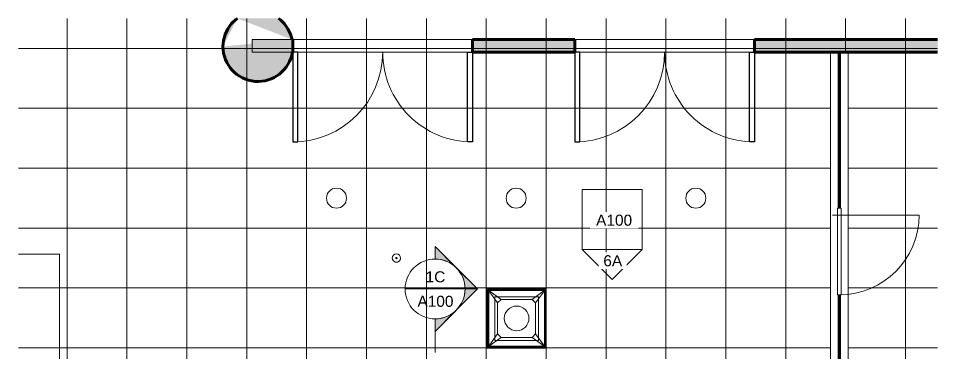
# Model space of a CAD drawing. Header units: inches. Extents: x 1756 to 10721, y -35 to 3002.
# Drawn here: x 5629 to 5997.4, y 1550.3 to 1684.2 of the extents above; entities that cross this region are included whole.
import ezdxf

# ---------------------------------------------------------------- set-up
doc = ezdxf.new("R2010")
doc.units = ezdxf.units.IN
doc.header["$MEASUREMENT"] = 0
for name, color, linetype, lineweight in [('A-CLNG', 13, 'Continuous', 18), ('A-CLNG-PATT', 13, 'Continuous', 18), ('A-DOOR', 31, 'Continuous', 18), ('A-GLAZ-CURT', 52, 'Continuous', 18), ('A-GLAZ-CWMG', 51, 'Continuous', 18), ('A-WALL', 113, 'Continuous', 18), ('A-WALL-PATT', 111, 'Continuous', 18), ('E-LITE-EQPM', 33, 'Continuous', 18), ('F-SPRN', 3, 'Continuous', 18), ('G-ANNO-SYMB', 111, 'Continuous', 9), ('I-WALL', 2, 'Continuous', 18), ('M-HVAC-CDFF', 50, 'Continuous', 18), ('Q-CASE', 31, 'Continuous', 9)]:
    doc.layers.add(name, color=color, linetype=linetype, lineweight=lineweight)
doc.styles.add('Arial', font='arial.ttf', dxfattribs={"height": 4.425898})

# ---------------------------------------------------------------- blocks, each defined once
blk = doc.blocks.new('Frameless Glass Panel - one-407094-Demo and New Overlap')
at = {"layer": 'A-GLAZ-CURT', "lineweight": 9}
blk.add_hatch(color=253, dxfattribs=at).paths.add_polyline_path([(-26.25, 0.25), (-26.25, -0.25), (26.25, -0.25), (26.25, 0.25)], flags=0)
at = {"layer": 'A-GLAZ-CURT'}
for p, q in [((-26.25, 0.25), (26.25, 0.25)), ((-26.25, -0.25), (-26.25, 0.25)), ((26.25, 0.25), (26.25, -0.25)), ((26.25, -0.25), (-26.25, -0.25))]:
    blk.add_line(p, q, dxfattribs=at)
at = {"layer": 'A-GLAZ-CURT', "color": 8}
for p, q in [((-26.25, 0.25), (-26.25, 0.25)), ((26.25, 0.25), (26.25, 0.25)), ((-26.25, -0.25), (-26.25, -0.25)), ((26.25, -0.25), (26.25, -0.25))]:
    blk.add_line(p, q, dxfattribs=at)
blk = doc.blocks.new('Door - Frameless Glass Panel - one-409535-Demo and New Overlap')
at = {"layer": 'A-DOOR', "color": 8}
for p, q in [((-14.625, -2.748), (-14.625, 32)), ((-17.375, -0.75), (-17.375, 0.75)), ((-17.375, 0.75), (-17.375, 0.75)), ((-17.375, 0.75), (-17.375, -0.75)), ((17.375, 0.75), (-17.375, 0.75)), ((17.375, 0.75), (-17.375, 0.75)), ((-17.375, -0.75), (-17.375, 0.75)), ((-17.375, 0.75), (-17.375, 0.75)), ((-17.375, 0.75), (-17.375, -0.75)), ((17.375, 0.75), (-17.375, 0.75)), ((17.375, 0.75), (-17.375, 0.75)), ((17.375, -0.75), (17.375, 0.75)), ((17.375, 0.75), (17.375, 0.75)), ((17.375, 0.75), (17.375, -0.75)), ((17.375, -0.75), (17.375, 0.75)), ((17.375, 0.75), (17.375, 0.75)), ((17.375, 0.75), (17.375, -0.75)), ((-17.375, -0.75), (-17.375, -0.75)), ((-17.375, -0.75), (17.375, -0.75)), ((17.375, -0.75), (-17.375, -0.75)), ((-17.375, -0.75), (-17.375, -0.75)), ((-17.375, -0.75), (17.375, -0.75)), ((17.375, -0.75), (-17.375, -0.75)), ((17.375, -0.75), (17.375, -0.75)), ((17.375, -0.75), (17.375, -0.75))]:
    blk.add_line(p, q, dxfattribs=at)
blk.add_arc((-14.625, 0), 32, 360, 90, dxfattribs=at)
blk = doc.blocks.new('Frameless Glass Panel - one-407096-Demo and New Overlap')
at = {"layer": 'A-GLAZ-CURT', "lineweight": 9}
blk.add_hatch(color=253, dxfattribs=at).paths.add_polyline_path([(-30.875, 0.25), (-30.875, -0.25), (30.875, -0.25), (30.875, 0.25)], flags=0)
at = {"layer": 'A-GLAZ-CURT'}
for p, q in [((-30.875, 0.25), (30.875, 0.25)), ((-30.875, -0.25), (-30.875, 0.25)), ((30.875, 0.25), (30.875, -0.25)), ((30.875, -0.25), (-30.875, -0.25))]:
    blk.add_line(p, q, dxfattribs=at)
at = {"layer": 'A-GLAZ-CURT', "color": 8}
for p, q in [((-30.875, 0.25), (-30.875, 0.25)), ((30.875, 0.25), (30.875, 0.25)), ((-30.875, -0.25), (-30.875, -0.25)), ((30.875, -0.25), (30.875, -0.25))]:
    blk.add_line(p, q, dxfattribs=at)
blk = doc.blocks.new('Downlight - Recessed Can - Fluorescent - 277V-321802-Demo and New Overlap')
at = {"layer": 'E-LITE-EQPM', "color": 8}
for start, end in [(360, 180), (180, 360)]:
    blk.add_arc((0, 0), 4, start, end, dxfattribs=at)
blk = doc.blocks.new('Sprinkler - Dry - Horizontal Sidewall - Fully Recessed - Hosted - 1_2_ Dry Horizontal Sidewall-366905-Demo and New Overlap')
at = {"layer": 'F-SPRN', "color": 8}
for radius, start, end in [(1.66, 360, 180), (1.66, 0, 180), (1.66, 180, 360), (0.25, 0, 180), (0.25, 0, 180), (0.25, 180, 360), (0.25, 180, 360), (1.66, 180, 360)]:
    blk.add_arc((0, 0), radius, start, end, dxfattribs=at)
blk = doc.blocks.new('Ceiling_Diffusers-SPDLT-Price_Industries - 24x24 T-Bar Duct Size 10-V8-Demo and New Overlap')
at = {"layer": 'M-HVAC-CDFF', "color": 8}
for p, q in [((4.11, 76.62), (4.11, 100.37)), ((4.11, 100.37), (4.11, 100.37)), ((4.11, 100.37), (27.86, 100.37)), ((4.11, 100.37), (4.11, 76.62)), ((27.86, 100.37), (4.11, 100.37)), ((4.11, 100.37), (4.11, 76.62)), ((4.11, 100.37), (27.86, 100.37)), ((4.11, 100.37), (4.11, 100.37)), ((4.11, 100.37), (27.86, 100.37)), ((4.11, 76.62), (4.11, 100.37)), ((4.11, 100.37), (4.11, 76.62)), ((4.11, 100.37), (27.86, 100.37)), ((4.11, 100.37), (4.11, 100.37)), ((4.11, 100.37), (27.86, 100.37)), ((4.11, 76.62), (4.11, 100.37)), ((4.16, 100.32), (4.16, 76.67)), ((27.81, 100.32), (4.16, 100.32)), ((4.16, 100.32), (4.16, 100.32)), ((4.16, 100.32), (27.81, 100.32)), ((4.16, 76.67), (4.16, 100.32)), ((4.52, 77.03), (4.52, 99.96)), ((4.52, 99.96), (4.52, 99.96)), ((27.46, 99.96), (4.52, 99.96)), ((4.52, 99.96), (4.52, 77.03)), ((27.46, 99.96), (4.52, 99.96)), ((4.52, 99.96), (4.52, 77.03)), ((4.52, 99.96), (27.46, 99.96)), ((4.52, 99.96), (4.52, 99.96)), ((4.52, 99.96), (27.46, 99.96)), ((4.52, 77.03), (4.52, 99.96)), ((4.57, 99.91), (4.57, 77.08)), ((4.57, 99.91), (27.41, 99.91)), ((4.57, 99.91), (4.57, 99.91)), ((4.57, 99.91), (27.41, 99.91)), ((4.57, 77.08), (4.57, 99.91)), ((4.8, 99.58), (4.9, 99.68)), ((4.8, 77.41), (4.8, 99.58)), ((8.36, 94.71), (4.8, 99.58)), ((4.86, 99.62), (4.86, 77.37)), ((27.11, 99.62), (4.86, 99.62)), ((4.86, 99.62), (4.86, 99.62)), ((4.86, 99.62), (27.11, 99.62)), ((4.86, 77.37), (4.86, 99.62)), ((4.9, 99.68), (27.07, 99.68)), ((4.9, 99.68), (9.78, 96.12)), ((22.2, 96.12), (27.07, 99.68)), ((27.17, 99.58), (23.61, 94.71)), ((27.07, 99.68), (27.17, 99.58)), ((27.11, 77.37), (27.11, 99.62)), ((27.11, 99.62), (27.11, 99.62)), ((27.11, 99.62), (27.11, 77.37)), ((27.17, 99.58), (27.17, 77.41)), ((27.41, 77.08), (27.41, 99.91)), ((27.41, 99.91), (27.41, 99.91)), ((27.41, 99.91), (27.41, 77.08)), ((27.46, 99.96), (27.46, 77.03)), ((27.46, 99.96), (27.46, 99.96)), ((27.46, 77.03), (27.46, 99.96)), ((27.46, 77.03), (27.46, 99.96)), ((27.46, 99.96), (27.46, 99.96)), ((27.46, 99.96), (27.46, 77.03)), ((27.81, 76.67), (27.81, 100.32)), ((27.81, 100.32), (27.81, 100.32)), ((27.81, 100.32), (27.81, 76.67)), ((27.86, 100.37), (27.86, 76.62)), ((27.86, 100.37), (27.86, 100.37)), ((27.86, 76.62), (27.86, 100.37)), ((27.86, 76.62), (27.86, 100.37)), ((27.86, 100.37), (27.86, 100.37)), ((27.86, 100.37), (27.86, 76.62)), ((27.86, 76.62), (27.86, 100.37)), ((27.86, 100.37), (27.86, 100.37)), ((27.86, 100.37), (27.86, 76.62)), ((24.74, 97.12), (7.24, 97.12)), ((7.24, 97.12), (7.24, 79.62)), ((7.24, 79.62), (7.24, 97.12)), ((7.24, 97.12), (24.74, 97.12)), ((7.24, 97.12), (7.24, 97.12)), ((9.78, 96.12), (8.36, 94.71)), ((22.2, 96.12), (9.78, 96.12)), ((23.61, 94.71), (22.2, 96.12)), ((24.74, 79.62), (24.74, 97.12)), ((24.74, 97.12), (24.74, 79.62)), ((24.74, 97.12), (24.74, 97.12)), ((8.36, 94.71), (8.36, 82.28)), ((23.61, 82.28), (23.61, 94.71)), ((4.8, 77.41), (8.36, 82.28)), ((8.36, 82.28), (9.78, 80.87)), ((22.2, 80.87), (23.61, 82.28)), ((23.61, 82.28), (27.17, 77.41)), ((4.9, 77.31), (4.8, 77.41)), ((4.86, 77.37), (4.86, 77.37)), ((4.86, 77.37), (27.11, 77.37)), ((27.11, 77.37), (4.86, 77.37)), ((9.78, 80.87), (4.9, 77.31)), ((7.24, 79.62), (24.74, 79.62)), ((24.74, 79.62), (7.24, 79.62)), ((7.24, 79.62), (7.24, 79.62)), ((9.78, 80.87), (22.2, 80.87)), ((27.07, 77.31), (22.2, 80.87)), ((24.74, 79.62), (24.74, 79.62)), ((27.17, 77.41), (27.07, 77.31)), ((27.11, 77.37), (27.11, 77.37)), ((27.86, 76.62), (4.11, 76.62)), ((4.11, 76.62), (4.11, 76.62)), ((4.11, 76.62), (27.86, 76.62)), ((4.11, 76.62), (4.11, 76.62)), ((4.11, 76.62), (27.86, 76.62)), ((27.86, 76.62), (4.11, 76.62)), ((4.11, 76.62), (4.11, 76.62)), ((4.11, 76.62), (27.86, 76.62)), ((27.86, 76.62), (4.11, 76.62)), ((4.16, 76.67), (4.16, 76.67)), ((4.16, 76.67), (27.81, 76.67)), ((27.81, 76.67), (4.16, 76.67)), ((27.46, 77.03), (4.52, 77.03)), ((4.52, 77.03), (4.52, 77.03)), ((4.52, 77.03), (27.46, 77.03)), ((4.52, 77.03), (4.52, 77.03)), ((4.52, 77.03), (27.46, 77.03)), ((27.46, 77.03), (4.52, 77.03)), ((4.57, 77.08), (4.57, 77.08)), ((4.57, 77.08), (27.41, 77.08)), ((27.41, 77.08), (4.57, 77.08)), ((27.07, 77.31), (4.9, 77.31)), ((27.41, 77.08), (27.41, 77.08)), ((27.46, 77.03), (27.46, 77.03)), ((27.46, 77.03), (27.46, 77.03)), ((27.81, 76.67), (27.81, 76.67)), ((27.86, 76.62), (27.86, 76.62)), ((27.86, 76.62), (27.86, 76.62)), ((27.86, 76.62), (27.86, 76.62))]:
    blk.add_line(p, q, dxfattribs=at)
for start, end in [(360, 180), (0, 180), (180, 360), (180, 0)]:
    blk.add_arc((15.99, 88.49), 4.94, start, end, dxfattribs=at)
blk = doc.blocks.new('Walls 1 - Walls 1-381744-Demo and New Overlap')
at = {"layer": 'A-WALL'}
h = blk.add_hatch(color=8, dxfattribs=at)
edge = h.paths.add_edge_path(flags=0)
edge.add_line((1970.23, 1684.23), (1971.03, 1683.66))
edge.add_line((1971.03, 1683.66), (1972.69, 1682))
edge.add_line((1972.69, 1682), (1974.05, 1680.09))
edge.add_line((1974.05, 1680.09), (1975.07, 1677.97))
edge.add_line((1975.07, 1677.97), (1975.73, 1675.72))
edge.add_line((1953.78, 1684.23), (1970.23, 1684.23))
edge = h.paths.add_edge_path(flags=0)
edge.add_line((1975.82, 1670.72), (1959.75, 1670.72))
edge.add_line((1959.75, 1670.72), (1959.75, 1675.72))
edge.add_line((1959.75, 1675.72), (1975.73, 1675.72))
edge.add_line((1948, 1672.97), (1948.22, 1675.42))
edge.add_line((1948.22, 1675.42), (1948.86, 1677.8))
edge.add_line((1948.86, 1677.8), (1949.91, 1680.03))
edge.add_line((1949.91, 1680.03), (1951.34, 1682.04))
edge.add_line((1951.34, 1682.04), (1953.09, 1683.76))
edge.add_line((1953.09, 1683.76), (1953.78, 1684.23))
edge.add_arc((1962, 1672.97), 14, 180, 350.763)
at = {"layer": 'A-WALL', "color": 8}
for p, q in [((1975.73, 1675.72), (1975.73, 1675.72)), ((1975.82, 1670.72), (1975.82, 1670.72))]:
    blk.add_line(p, q, dxfattribs=at)
at = {"layer": 'A-WALL', "lineweight": 60, "flags": 128}
for points in [[(1948, 1672.97), (1948.22, 1675.42), (1948.86, 1677.8), (1949.91, 1680.03), (1951.34, 1682.04), (1953.09, 1683.76), (1953.78, 1684.23)], [(1970.23, 1684.23), (1971.03, 1683.66), (1972.69, 1682), (1974.05, 1680.09), (1975.07, 1677.97), (1975.73, 1675.72)]]:
    blk.add_lwpolyline(points, dxfattribs=at)
at = {"layer": 'A-WALL', "lineweight": 60}
blk.add_arc((1962, 1672.97), 14, 180, 350.763, dxfattribs=at)
blk = doc.blocks.new('Door-Double-Flush_Panel - 72_ x 100_-383158-Demo and New Overlap')
at = {"layer": 'A-DOOR', "lineweight": 30}
for p, q in [((-36, 2.5), (-36, 38.5)), ((-36, 38.5), (-34, 38.5)), ((-34, 38.5), (-34, 2.5)), ((36, 38.5), (34, 38.5)), ((34, 38.5), (34, 2.5)), ((36, 2.5), (36, 38.5)), ((-34, 2.5), (-36, 2.5)), ((34, 2.5), (36, 2.5))]:
    blk.add_line(p, q, dxfattribs=at)
at = {"layer": 'A-DOOR', "color": 8}
for centre, start, end in [((-36, 2.5), 360, 90), ((36, 2.5), 90, 180)]:
    blk.add_arc(centre, 36, start, end, dxfattribs=at)
blk = doc.blocks.new('Casework 2 - Casework 1-395493-Demo and New Overlap')
at = {"layer": 'Q-CASE', "color": 8, "lineweight": 18}
for p, q in [((1882.5, 1589.72), (1866, 1589.72)), ((1866, 1589.72), (1882.5, 1589.72)), ((1882.5, 1401.22), (1882.5, 1589.72)), ((1882.5, 1589.72), (1882.5, 1401.22)), ((1882.5, 1589.72), (1882.5, 1589.72)), ((1866, 1401.22), (1882.5, 1401.22)), ((1882.5, 1401.22), (1866, 1401.22)), ((1882.5, 1401.22), (1882.5, 1401.22))]:
    blk.add_line(p, q, dxfattribs=at)
blk = doc.blocks.new('Rectangular Mullion - Header Channel-407112-Demo and New Overlap')
at = {"layer": 'A-GLAZ-CWMG', "color": 8}
for p, q in [((2194.62, 1670.72), (2194.5, 1670.72)), ((2194.5, 1670.72), (2194.5, 1670.72)), ((2194.5, 1670.72), (2195.5, 1670.72)), ((2194.5, 1608.47), (2194.5, 1670.72)), ((2194.5, 1608.47), (2194.5, 1670.72)), ((2195.38, 1670.72), (2194.62, 1670.72)), ((2194.62, 1670.72), (2194.62, 1670.72)), ((2194.62, 1608.47), (2194.62, 1670.72)), ((2194.62, 1608.47), (2194.62, 1670.72)), ((2195.5, 1670.72), (2195.38, 1670.72)), ((2195.38, 1670.72), (2195.38, 1670.72)), ((2195.38, 1608.47), (2195.38, 1670.72)), ((2195.38, 1608.47), (2195.38, 1670.72)), ((2195.5, 1670.72), (2195.5, 1670.72)), ((2195.5, 1670.72), (2195.5, 1608.47)), ((2195.5, 1608.47), (2195.5, 1670.72)), ((2195.5, 1608.47), (2194.5, 1608.47)), ((2194.5, 1608.47), (2194.5, 1608.47)), ((2194.5, 1608.47), (2194.62, 1608.47)), ((2194.62, 1608.47), (2194.62, 1608.47)), ((2194.62, 1608.47), (2195.38, 1608.47)), ((2195.38, 1608.47), (2195.38, 1608.47)), ((2195.38, 1608.47), (2195.5, 1608.47)), ((2195.5, 1608.47), (2195.5, 1608.47))]:
    blk.add_line(p, q, dxfattribs=at)
blk = doc.blocks.new('Rectangular Mullion - Header Channel-407113-Demo and New Overlap')
at = {"layer": 'A-GLAZ-CWMG', "color": 8}
for p, q in [((2194.62, 1573.22), (2194.5, 1573.22)), ((2194.5, 1573.22), (2194.5, 1573.22)), ((2194.5, 1573.22), (2195.5, 1573.22)), ((2194.5, 1520.22), (2194.5, 1573.22)), ((2194.5, 1520.22), (2194.5, 1573.22)), ((2195.38, 1573.22), (2194.62, 1573.22)), ((2194.62, 1573.22), (2194.62, 1573.22)), ((2194.62, 1520.22), (2194.62, 1573.22)), ((2194.62, 1520.22), (2194.62, 1573.22)), ((2195.5, 1573.22), (2195.38, 1573.22)), ((2195.38, 1573.22), (2195.38, 1573.22)), ((2195.38, 1520.22), (2195.38, 1573.22)), ((2195.38, 1520.22), (2195.38, 1573.22)), ((2195.5, 1573.22), (2195.5, 1573.22)), ((2195.5, 1573.22), (2195.5, 1520.22)), ((2195.5, 1520.22), (2195.5, 1573.22))]:
    blk.add_line(p, q, dxfattribs=at)
blk = doc.blocks.new('Elevation - Detail Number-151647-Demo and New Overlap')
at = {"layer": 'G-ANNO-SYMB'}
for p, q in [((-0.25, -0.25), (-0.25, 0.25)), ((-0.25, 0.25), (0.25, 0.25)), ((0.25, 0.25), (0.25, -0.25)), ((0.25, -0.25), (-0.25, -0.25))]:
    blk.add_line(p, q, dxfattribs=at)
blk = doc.blocks.new('Elevation - Detail Number-151370-Demo and New Overlap')
at = {"layer": 'G-ANNO-SYMB'}
for p, q in [((0, 0.25), (-0.25, 0)), ((0.25, 0), (0, 0.25)), ((-0.25, 0), (0.25, 0))]:
    blk.add_line(p, q, dxfattribs=at)
blk = doc.blocks.new('Section - Section Head - Filled-22785-Demo and New Overlap')
at = {"layer": 'G-ANNO-SYMB'}
h = blk.add_hatch(color=256, dxfattribs=at)
edge = h.paths.add_edge_path(flags=0)
edge.add_line((-0.4268, 0.1768), (-0.25, 0.3536))
edge.add_line((-0.25, 0.3536), (-0.25, 0.25))
edge.add_arc((-0.25, 0), 0.25, 90, 135)
h = blk.add_hatch(color=256, dxfattribs=at)
edge = h.paths.add_edge_path(flags=0)
edge.add_arc((-0.25, 0), 0.25, 45, 90)
edge.add_line((-0.25, 0.25), (-0.25, 0.3536))
edge.add_line((-0.25, 0.3536), (-0.0732, 0.1768))
h = blk.add_hatch(color=256, dxfattribs=at)
edge = h.paths.add_edge_path(flags=0)
edge.add_arc((-0.25, 0), 0.2503, 137.9216, 180)
edge.add_line((-0.5003, 0), (-0.6036, 0))
edge.add_line((-0.6036, 0), (-0.4358, 0.1678))
h = blk.add_hatch(color=256, dxfattribs=at)
edge = h.paths.add_edge_path(flags=0)
edge.add_line((-0.0642, 0.1678), (0.1036, 0))
edge.add_line((0.1036, 0), (0.0003, 0))
edge.add_arc((-0.25, 0), 0.2503, 0, 42.0784)
for p, q in [((-0.25, 0.3536), (-0.6036, 0)), ((-0.25, 0.3536), (-0.4268, 0.1768)), ((-0.25, 0.3536), (0.1036, 0)), ((-0.25, 0.25), (-0.25, 0.3536)), ((-0.0732, 0.1768), (-0.25, 0.3536)), ((-0.25, 0.3536), (-0.25, 0.25)), ((-0.4358, 0.1678), (-0.6036, 0)), ((0.1036, 0), (-0.0642, 0.1678)), ((-0.6036, 0), (-0.5003, 0)), ((0.0003, 0), (0.1036, 0)), ((-0.5, 0), (-0.6036, 0)), ((0, 0), (0.1036, 0))]:
    blk.add_line(p, q, dxfattribs=at)
for radius, start, end in [(0.25, 360, 180), (0.25, 90, 135), (0.25, 45, 90), (0.2503, 137.9216, 180), (0.2503, 0, 42.0784), (0.25, 180, 360)]:
    blk.add_arc((-0.25, 0), radius, start, end, dxfattribs=at)

msp = doc.modelspace()

# ---------------------------------------------------------------- hatches: boundary and pattern name
at = {"layer": 'A-CLNG-PATT'}
h = msp.add_hatch(dxfattribs=at)
h.set_pattern_fill('FP_7', style=0, pattern_type=2)
h.set_pattern_definition([(0, (5744.52, 1504.218), (0, -24), []), (270, (5744.52, 1504.218), (-24, -1e-15), [])])
edge = h.paths.add_edge_path(flags=0)
edge.add_arc((5756.52, 1468.22), 4, 0, 180)
edge.add_arc((5756.52, 1468.22), 4, 180, 360)
edge = h.paths.add_edge_path(flags=0)
edge.add_arc((5828.52, 1468.22), 4, 0, 180)
edge.add_arc((5828.52, 1468.22), 4, 180, 360)
edge = h.paths.add_edge_path(flags=0)
edge.add_arc((5900.52, 1468.22), 4, 0, 180)
edge.add_arc((5900.52, 1468.22), 4, 180, 360)
edge = h.paths.add_edge_path(flags=0)
edge.add_arc((5900.52, 1444.22), 4, 0, 180)
edge.add_arc((5900.52, 1444.22), 4, 180, 360)
edge = h.paths.add_edge_path(flags=0)
edge.add_arc((5828.52, 1444.22), 4, 0, 180)
edge.add_arc((5828.52, 1444.22), 4, 180, 360)
edge = h.paths.add_edge_path(flags=0)
edge.add_arc((5756.52, 1444.22), 4, 0, 180)
edge.add_arc((5756.52, 1444.22), 4, 180, 360)
edge = h.paths.add_edge_path(flags=0)
edge.add_arc((5756.52, 1420.22), 4, 0, 180)
edge.add_arc((5756.52, 1420.22), 4, 180, 360)
edge = h.paths.add_edge_path(flags=0)
edge.add_arc((5828.52, 1420.22), 4, 0, 180)
edge.add_arc((5828.52, 1420.22), 4, 180, 360)
edge = h.paths.add_edge_path(flags=0)
edge.add_arc((5900.52, 1420.22), 4, 0, 180)
edge.add_arc((5900.52, 1420.22), 4, 180, 360)
h.paths.add_polyline_path([(5629.02, 1293.83), (5997.42, 1293.83), (5997.42, 1311.22), (5629.02, 1311.22)], flags=0)
edge = h.paths.add_edge_path(flags=0)
edge.add_arc((5756.52, 1540.22), 4, 0, 180)
edge.add_arc((5756.52, 1540.22), 4, 180, 360)
edge = h.paths.add_edge_path(flags=0)
edge.add_arc((5756.52, 1612.22), 4, 0, 180)
edge.add_arc((5756.52, 1612.22), 4, 180, 360)
edge = h.paths.add_edge_path(flags=0)
edge.add_arc((5900.52, 1612.22), 4, 0, 180)
edge.add_arc((5900.52, 1612.22), 4, 180, 360)
edge = h.paths.add_edge_path(flags=0)
edge.add_arc((5828.52, 1612.22), 4, 0, 180)
edge.add_arc((5828.52, 1612.22), 4, 180, 360)
edge = h.paths.add_edge_path(flags=0)
edge.add_arc((5828.52, 1540.22), 4, 0, 180)
edge.add_arc((5828.52, 1540.22), 4, 180, 360)
edge = h.paths.add_edge_path(flags=0)
edge.add_arc((5900.52, 1540.22), 4, 0, 180)
edge.add_arc((5900.52, 1540.22), 4, 180, 360)
edge = h.paths.add_edge_path(flags=0)
edge.add_arc((5900.52, 1372.22), 4, 0, 180)
edge.add_arc((5900.52, 1372.22), 4, 180, 360)
edge = h.paths.add_edge_path(flags=0)
edge.add_arc((5828.52, 1372.22), 4, 0, 180)
edge.add_arc((5828.52, 1372.22), 4, 180, 360)
edge = h.paths.add_edge_path(flags=0)
edge.add_arc((5756.52, 1372.22), 4, 0, 180)
edge.add_arc((5756.52, 1372.22), 4, 180, 360)
h.paths.add_polyline_path([(5724.02, 1516.72), (5724.02, 1316.22), (5954.52, 1316.22), (5954.52, 1516.72)], flags=0)
h.paths.add_polyline_path([(5717.02, 1316.22), (5717.02, 1523.72), (5954.52, 1523.72), (5954.52, 1670.72), (5961.52, 1670.72), (5961.52, 1316.22), (5997.42, 1316.22), (5997.42, 1684.23), (5629.02, 1684.23), (5629.02, 1316.22)], flags=0)
at = {"layer": 'A-WALL-PATT', "lineweight": 9}
h = msp.add_hatch(color=253, dxfattribs=at)
h.paths.add_polyline_path([(5924.02, 1675.72), (5924.02, 1670.72), (5997.42, 1670.72), (5997.42, 1675.72)], flags=0)
h.paths.add_polyline_path([(5811.02, 1675.72), (5811.02, 1670.72), (5852.02, 1670.72), (5852.02, 1675.72)], flags=0)
h.paths.add_polyline_path([(5722.77, 1675.72), (5722.77, 1670.72), (5738.84, 1670.72), (5739.02, 1670.72), (5739.02, 1675.72), (5738.75, 1675.72)], flags=0)

# ---------------------------------------------------------------- linework, layer by layer
at = {"layer": 'A-CLNG', "color": 8}
msp.add_line((5954.52, 1523.72), (5954.52, 1670.72), dxfattribs=at)
for centre, start, end in [((5756.52, 1612.22), 0, 180), ((5756.52, 1612.22), 0, 180), ((5828.52, 1612.22), 0, 180), ((5828.52, 1612.22), 0, 180), ((5900.52, 1612.22), 0, 180), ((5900.52, 1612.22), 0, 180), ((5756.52, 1612.22), 180, 0), ((5756.52, 1612.22), 180, 0), ((5828.52, 1612.22), 180, 0), ((5828.52, 1612.22), 180, 0), ((5900.52, 1612.22), 180, 0), ((5900.52, 1612.22), 180, 0)]:
    msp.add_arc(centre, 4, start, end, dxfattribs=at)
at = {"layer": 'A-WALL', "color": 8}
msp.add_line((5961.52, 1316.22), (5961.52, 1670.72), dxfattribs=at)
at = {"layer": 'G-ANNO-SYMB'}
for p, q in [((5784.02, 1575.83), (5808.02, 1575.83)), ((5796.02, 1563.83), (5796.02, 1550.33))]:
    msp.add_line(p, q, dxfattribs=at)
at = {"layer": 'I-WALL', "color": 8}
for p, q in [((5722.77, 1675.72), (5738.75, 1675.72)), ((5722.77, 1670.72), (5722.77, 1675.72)), ((5811.02, 1675.72), (5739.02, 1675.72)), ((5924.02, 1675.72), (5852.02, 1675.72)), ((5738.84, 1670.72), (5722.77, 1670.72)), ((5739.02, 1670.72), (5811.02, 1670.72)), ((5852.02, 1670.72), (5924.02, 1670.72))]:
    msp.add_line(p, q, dxfattribs=at)
at = {"layer": 'I-WALL', "lineweight": 60}
for p, q in [((5738.75, 1675.72), (5739.02, 1675.72)), ((5739.02, 1675.72), (5739.02, 1670.72)), ((5811.02, 1675.72), (5852.02, 1675.72)), ((5811.02, 1670.72), (5811.02, 1675.72)), ((5852.02, 1675.72), (5852.02, 1670.72)), ((5924.02, 1675.72), (5997.42, 1675.72)), ((5924.02, 1670.72), (5924.02, 1675.72)), ((5739.02, 1670.72), (5738.84, 1670.72)), ((5852.02, 1670.72), (5811.02, 1670.72)), ((5997.42, 1670.72), (5924.02, 1670.72))]:
    msp.add_line(p, q, dxfattribs=at)

# ---------------------------------------------------------------- block references
at = {"layer": 'A-DOOR', "color": 8}
for name, p, rotation in [('Door-Double-Flush_Panel - 72_ x 100_-383158-Demo and New Overlap', (5775.02, 1673.22), 180), ('Door-Double-Flush_Panel - 72_ x 100_-383158-Demo and New Overlap', (5888.02, 1673.22), 180), ('Door - Frameless Glass Panel - one-409535-Demo and New Overlap', (5958.02, 1590.84), 270)]:
    msp.add_blockref(name, p, dxfattribs=dict(at, rotation=rotation))
at = {"layer": 'A-GLAZ-CURT', "color": 8, "rotation": 90}
for name, p in [('Frameless Glass Panel - one-407096-Demo and New Overlap', (5958.02, 1639.59)), ('Frameless Glass Panel - one-407094-Demo and New Overlap', (5958.02, 1546.72))]:
    msp.add_blockref(name, p, dxfattribs=at)
at = {"layer": 'A-GLAZ-CWMG', "color": 8}
for name in ['Rectangular Mullion - Header Channel-407112-Demo and New Overlap', 'Rectangular Mullion - Header Channel-407113-Demo and New Overlap']:
    msp.add_blockref(name, (3763.02, 0), dxfattribs=at)
at = {"layer": 'A-WALL', "color": 8}
msp.add_blockref('Walls 1 - Walls 1-381744-Demo and New Overlap', (3763.02, 0), dxfattribs=at)
at = {"layer": 'E-LITE-EQPM', "color": 8}
for p in [(5756.52, 1612.22), (5828.52, 1612.22), (5900.52, 1612.22)]:
    msp.add_blockref('Downlight - Recessed Can - Fluorescent - 277V-321802-Demo and New Overlap', p, dxfattribs=at)
at = {"layer": 'F-SPRN', "color": 8, "extrusion": (0, 0, -1), "rotation": 180}
msp.add_blockref('Sprinkler - Dry - Horizontal Sidewall - Fully Recessed - Hosted - 1_2_ Dry Horizontal Sidewall-366905-Demo and New Overlap', (-5780.52, 1588.22), dxfattribs=at)
at = {"layer": 'G-ANNO-SYMB', "xscale": 47.99999999999997, "yscale": 47.99999999999997, "zscale": 47.99999999999997}
msp.add_blockref('Elevation - Detail Number-151647-Demo and New Overlap', (5866.97, 1603.69), dxfattribs=at)
at = {"layer": 'G-ANNO-SYMB', "xscale": 47.99999999999997, "yscale": 47.99999999999997, "zscale": 47.99999999999997, "rotation": 269.9999999999996}
msp.add_blockref('Section - Section Head - Filled-22785-Demo and New Overlap', (5796.02, 1563.83), dxfattribs=at)
at = {"layer": 'G-ANNO-SYMB', "extrusion": (0, 0, -1), "xscale": 47.99999999999997, "yscale": 47.99999999999997, "zscale": 47.99999999999997, "rotation": 180}
msp.add_blockref('Elevation - Detail Number-151370-Demo and New Overlap', (-5866.97, 1591.69), dxfattribs=at)
at = {"layer": 'M-HVAC-CDFF', "color": 8}
msp.add_blockref('Ceiling_Diffusers-SPDLT-Price_Industries - 24x24 T-Bar Duct Size 10-V8-Demo and New Overlap', (5812.71, 1475.55), dxfattribs=at)
at = {"layer": 'Q-CASE', "color": 8, "lineweight": 18}
msp.add_blockref('Casework 2 - Casework 1-395493-Demo and New Overlap', (3763.02, 0), dxfattribs=at)

# ---------------------------------------------------------------- texts
at = {"layer": 'G-ANNO-SYMB', "char_height": 4.426, "attachment_point": 2, "line_spacing_factor": 0.938532, "style": 'Arial'}
for s, insert, width in [('1C', (5796.17, 1582.91), 9.396), ('A100', (5796.17, 1573.1), 17.226)]:
    msp.add_mtext(s, dxfattribs=dict(at, insert=insert, width=width))

# ---------------------------------------------------------------- next in the draw order: texts
at = {"layer": 'G-ANNO-SYMB', "char_height": 4.426, "attachment_point": 2, "line_spacing_factor": 0.938532, "style": 'Arial', "bg_fill": 3, "box_fill_scale": 1.25, "bg_fill_color": 0, "bg_fill_transparency": 0}
for s, insert, width in [('A100', (5867.77, 1605.6), 17.226), ('6A', (5867.23, 1589.35), 9.018)]:
    msp.add_mtext(s, dxfattribs=dict(at, insert=insert, width=width))

doc.saveas('drawing.dxf')
